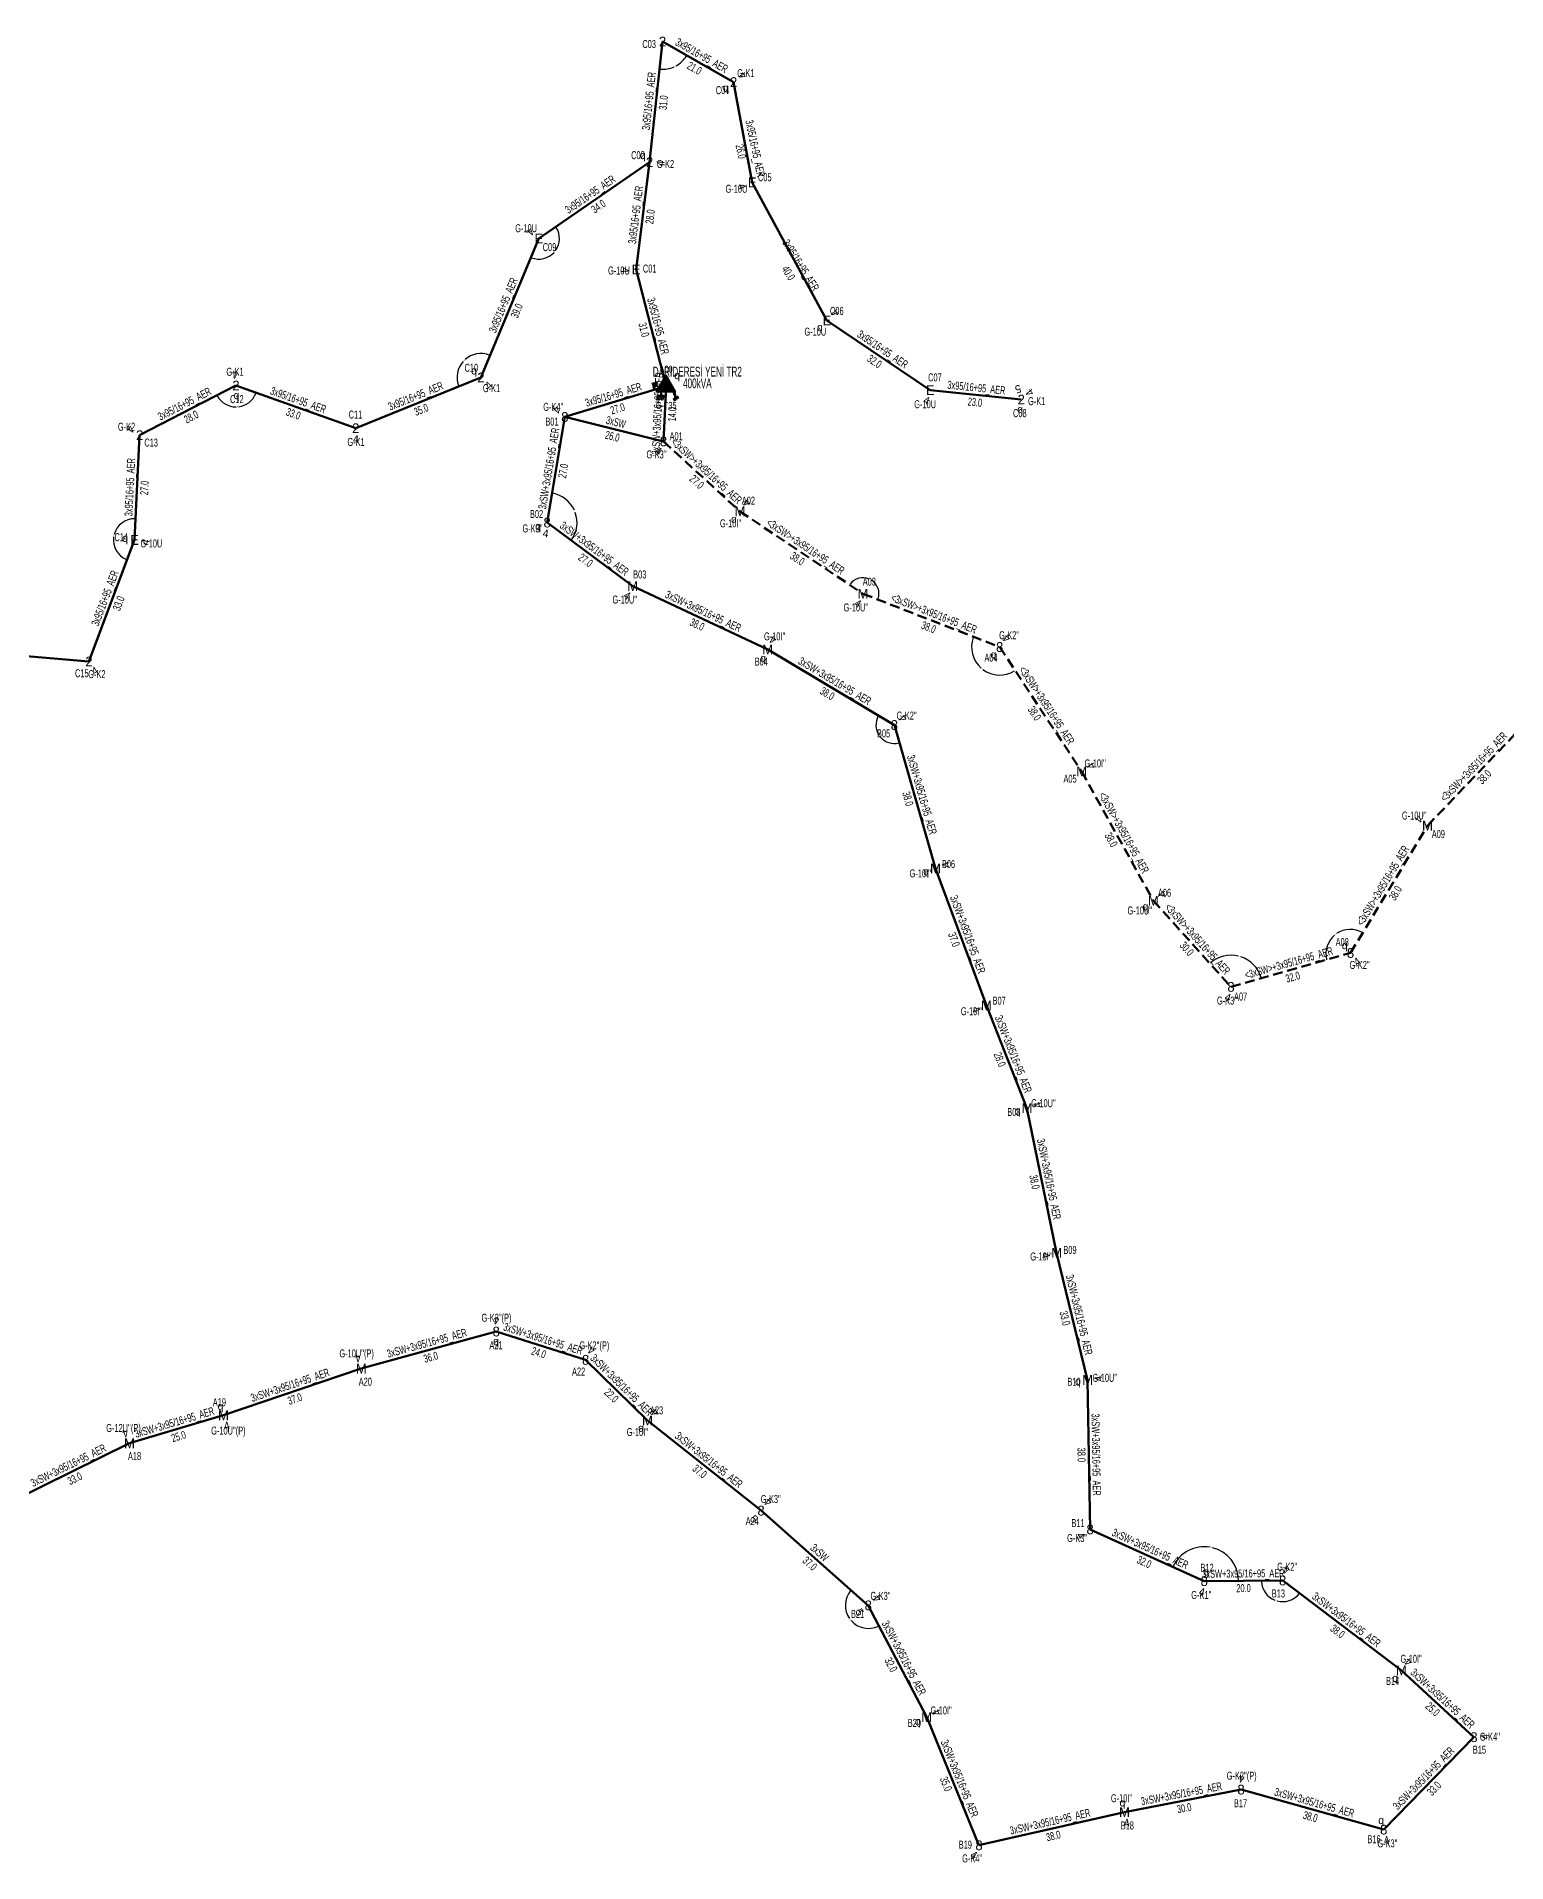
# Model space of a CAD drawing. Header units: millimetres. Extents: x 548672 to 552904, y 4175615 to 4179682.
# Drawn here: x 550683.4 to 551059.9, y 4176281.2 to 4176748.9 of the extents above; entities that cross this region are included whole.
import ezdxf
from ezdxf.enums import TextEntityAlignment as Align

# ---------------------------------------------------------------- set-up
doc = ezdxf.new("R2010")
doc.units = ezdxf.units.MM
doc.linetypes.add('DASHED', pattern=[3.75, 2.5, -1.25])
for name, color, linetype, lineweight in [('ACI', 30, 'Continuous', 25), ('DIREK_AG_YENI', 108, 'Continuous', 25), ('DIREK_OG_YENI', 10, 'Continuous', 25), ('HAT_AG_HAVAI_YENI', 3, 'Continuous', 50), ('HAT_OG_HAVAI_ILERDE', 1, 'DASHED', 70), ('HAT_OG_HAVAI_YENI', 1, 'Continuous', 70), ('TRAFO_TADILAT_BYSK', 5, 'Continuous', 30), ('TRAFO_YENI', 5, 'Continuous', 30)]:
    doc.layers.add(name, color=color, linetype=linetype, lineweight=lineweight)
doc.styles.add('Direk', font='B_CAD')
doc.styles.get("Standard").update_dxf_attribs({"font": 'Arial'})
doc.dimstyles.new('ISO-25', dxfattribs={"dimtxt": 0.18, "dimasz": 0.18, "dimexe": 0.18, "dimexo": 0.0625, "dimgap": 0.09, "dimtad": 0, "dimtih": 1, "dimtoh": 1, "dimdec": 4, "dimzin": 0, "dimdsep": 46, "dimtxsty": 'Standard', "dimcen": 0.09, "dimadec": 0, "dimazin": 0, "dimtfac": 1, "dimtdec": 4, "dimtofl": 0, "dimtmove": 0, "dimatfit": 3, "dimfxl": 1, "dimtolj": 1, "dimtzin": 0, "dimarcsym": 0})

# ---------------------------------------------------------------- blocks, each defined once
blk = doc.blocks.new('*D595')
at = {"layer": 'ACI', "color": 0, "lineweight": -2, "transparency": 16777216}
for start, end in [(76.234097, 130.732349), (17.095721, 71.593972)]:
    blk.add_arc((550989.334169, 4176505.456389), 8.094775, start, end, dxfattribs=at)
at = {"layer": 'ACI', "color": 0, "transparency": 16777216}
for points in [[(550984.032287, 4176511.612849), (550984.071942, 4176511.567821), (550983.917031, 4176511.471371)], [(550997.042505, 4176507.827502), (550997.100046, 4176507.844501), (550997.122274, 4176507.663377)]]:
    blk.add_solid(points, dxfattribs=at)
at = {"layer": 'Defpoints', "color": 0, "transparency": 16777216}
for p in [(550969.46697, 4176527.516165), (550988.87128, 4176513.537918), (551019.962575, 4176514.135846), (550989.334169, 4176505.456389), (550989.334169, 4176505.456389)]:
    blk.add_point(p, dxfattribs=at)
at = {"layer": 'ACI', "color": 0, "transparency": 16777216, "insert": (550991.577063, 4176513.23423), "char_height": 0.18, "attachment_point": 5, "rotation": 163.91403475}
blk.add_mtext('\\A1;116%%d', dxfattribs=at)
blk = doc.blocks.new('*D596')
at = {"layer": 'ACI', "color": 0, "lineweight": -2, "transparency": 16777216}
for start, end in [(160.142726, 228.433496), (233.654105, 301.944874)]:
    blk.add_arc((550930.081252, 4176592.511078), 7.195233, start, end, dxfattribs=at)
at = {"layer": 'ACI', "color": 0, "transparency": 16777216}
for points in [[(550923.341922, 4176594.9446), (550923.285749, 4176594.965685), (550923.37709, 4176595.123662)], [(550933.904463, 4176586.380253), (550933.872082, 4176586.430765), (550934.039809, 4176586.50265)]]:
    blk.add_solid(points, dxfattribs=at)
at = {"layer": 'Defpoints', "color": 0, "transparency": 16777216}
for p in [(550895.07855, 4176606.151485), (550930.081252, 4176592.511078), (550930.081252, 4176592.511078), (550923.666398, 4176589.252087), (550951.110165, 4176560.592706)]:
    blk.add_point(p, dxfattribs=at)
at = {"layer": 'ACI', "color": 0, "transparency": 16777216, "insert": (550925.557421, 4176586.915872), "char_height": 0.18, "attachment_point": 5, "rotation": 321.04380031}
blk.add_mtext('\\A1;145%%d', dxfattribs=at)
blk = doc.blocks.new('*D597')
at = {"layer": 'ACI', "color": 0, "lineweight": -2, "transparency": 16777216}
for start, end in [(151.366674, 213.615641), (221.576666, 283.825633)]:
    blk.add_arc((550903.12, 4176572.527), 4.72059, start, end, dxfattribs=at)
at = {"layer": 'ACI', "color": 0, "transparency": 16777216}
for points in [[(550899.00277, 4176574.774243), (550898.950665, 4176574.803994), (550899.065971, 4176574.945432)], [(550904.255793, 4176567.914189), (550904.240346, 4176567.972167), (550904.422003, 4176567.989517)]]:
    blk.add_solid(points, dxfattribs=at)
at = {"layer": 'Defpoints', "color": 0, "transparency": 16777216}
for p in [(550870.67648, 4176591.881185), (550898.555842, 4176571.321833), (550903.12, 4176572.527), (550903.12, 4176572.527), (550913.657242, 4176535.804674)]:
    blk.add_point(p, dxfattribs=at)
at = {"layer": 'ACI', "color": 0, "transparency": 16777216, "insert": (550899.379732, 4176569.647006), "char_height": 0.18, "attachment_point": 5, "rotation": 307.5961536}
blk.add_mtext('\\A1;137%%d', dxfattribs=at)
blk = doc.blocks.new('*D598')
at = {"layer": 'ACI', "color": 0, "lineweight": -2, "transparency": 16777216}
for start, end in [(80.190505, 154.461454), (1.654116, 75.925065)]:
    blk.add_arc((550982.486741, 4176353.236915), 8.805464, start, end, dxfattribs=at)
at = {"layer": 'ACI', "color": 0, "transparency": 16777216}
for points in [[(550974.514412, 4176357.045767), (550974.568811, 4176357.020454), (550974.465674, 4176356.869913)], [(550991.258541, 4176353.490532), (550991.318531, 4176353.49165), (550991.291892, 4176353.311122)]]:
    blk.add_solid(points, dxfattribs=at)
at = {"layer": 'Defpoints', "color": 0, "transparency": 16777216}
for p in [(550953.257, 4176366.476), (550987.883736, 4176360.194547), (550982.486741, 4176353.236915), (550982.486741, 4176353.236915), (551002.579624, 4176353.406253)]:
    blk.add_point(p, dxfattribs=at)
at = {"layer": 'ACI', "color": 0, "transparency": 16777216, "insert": (550984.308813, 4176361.8518), "char_height": 0.18, "attachment_point": 5, "rotation": 168.05778497}
blk.add_mtext('\\A1;155%%d', dxfattribs=at)
blk = doc.blocks.new('*D600')
at = {"layer": 'ACI', "color": 0, "lineweight": -2, "transparency": 16777216}
for start, end in [(69.050961, 131.648905), (137.774941, 200.372885)]:
    blk.add_arc((550797.22459, 4176661.541985), 6.13258, start, end, dxfattribs=at)
at = {"layer": 'ACI', "color": 0, "transparency": 16777216}
for points in [[(550799.406081, 4176667.241337), (550799.428353, 4176667.29705), (550799.584356, 4176667.202377)], [(550791.447656, 4176659.396204), (550791.50359, 4176659.417915), (550791.540756, 4176659.239257)]]:
    blk.add_solid(points, dxfattribs=at)
at = {"layer": 'Defpoints', "color": 0, "transparency": 16777216}
for p in [(550812.063184, 4176697.135452), (550794.901077, 4176667.217354), (550797.22459, 4176661.541985), (550797.22459, 4176661.541985), (550765.158408, 4176648.550809)]:
    blk.add_point(p, dxfattribs=at)
at = {"layer": 'ACI', "color": 0, "transparency": 16777216, "insert": (550792.910059, 4176665.900122), "char_height": 0.18, "attachment_point": 5, "rotation": 224.71192288}
blk.add_mtext('\\A1;135%%d', dxfattribs=at)
blk = doc.blocks.new('*D601')
at = {"layer": 'ACI', "color": 0, "lineweight": -2, "transparency": 16777216}
for start, end in [(299.231684, 328.82854), (265.333613, 294.930469)]:
    blk.add_arc((550843.747, 4176747.594), 7.110999, start, end, dxfattribs=at)
at = {"layer": 'ACI', "color": 0, "transparency": 16777216}
for points in [[(550849.857192, 4176743.898139), (550849.805466, 4176743.928542), (550849.92254, 4176744.068519)], [(550843.171312, 4176740.536439), (550843.165674, 4176740.476704), (550842.989289, 4176740.523485)]]:
    blk.add_solid(points, dxfattribs=at)
at = {"layer": 'Defpoints', "color": 0, "transparency": 16777216}
for p in [(550843.747, 4176747.594), (550843.747, 4176747.594), (550848.139332, 4176742.001708), (550861.941536, 4176737.207138), (550840.437, 4176716.707)]:
    blk.add_point(p, dxfattribs=at)
at = {"layer": 'ACI', "color": 0, "transparency": 16777216, "insert": (550846.984289, 4176741.262628), "char_height": 0.18, "attachment_point": 5, "rotation": 27.08107637}
blk.add_mtext('\\A1;66%%d', dxfattribs=at)
blk = doc.blocks.new('*D602')
at = {"layer": 'ACI', "color": 0, "lineweight": -2, "transparency": 16777216}
for start, end in [(324.548282, 32.639735), (249.326392, 317.417844)]:
    blk.add_arc((550812.063184, 4176697.135452), 5.269627, start, end, dxfattribs=at)
at = {"layer": 'ACI', "color": 0, "transparency": 16777216}
for points in [[(550816.525607, 4176699.994261), (550816.475642, 4176699.961042), (550816.400966, 4176700.127545)], [(550810.213843, 4176692.233036), (550810.191705, 4176692.17727), (550810.035475, 4176692.271568)]]:
    blk.add_solid(points, dxfattribs=at)
at = {"layer": 'Defpoints', "color": 0, "transparency": 16777216}
for p in [(550840.437, 4176716.707), (550812.063184, 4176697.135452), (550812.063184, 4176697.135452), (550814.409961, 4176692.417231), (550797.22459, 4176661.541985)]:
    blk.add_point(p, dxfattribs=at)
at = {"layer": 'ACI', "color": 0, "transparency": 16777216, "insert": (550816.157473, 4176693.817958), "char_height": 0.18, "attachment_point": 5, "rotation": 50.98306343}
blk.add_mtext('\\A1;147%%d', dxfattribs=at)
blk = doc.blocks.new('*D603')
at = {"layer": 'ACI', "color": 0, "lineweight": -2, "transparency": 16777216}
for start, end in [(209.165529, 270.404266), (277.26694, 338.505677)]:
    blk.add_arc((550734.464, 4176659.487), 5.474975, start, end, dxfattribs=at)
at = {"layer": 'ACI', "color": 0, "transparency": 16777216}
for points in [[(550739.586302, 4176657.470388), (550739.530121, 4176657.491452), (550739.621403, 4176657.649463)], [(550729.709601, 4176656.833044), (550729.656734, 4176656.804669), (550729.598043, 4176656.977456)]]:
    blk.add_solid(points, dxfattribs=at)
at = {"layer": 'Defpoints', "color": 0, "transparency": 16777216}
for p in [(550734.464, 4176659.487), (550734.464, 4176659.487), (550732.740453, 4176654.290392), (550765.158, 4176648.551), (550709.802978, 4176646.76845)]:
    blk.add_point(p, dxfattribs=at)
at = {"layer": 'ACI', "color": 0, "transparency": 16777216, "insert": (550734.830242, 4176654.024289), "char_height": 0.18, "attachment_point": 5, "rotation": 3.83560285}
blk.add_mtext('\\A1;133%%d', dxfattribs=at)
blk = doc.blocks.new('*D604')
at = {"layer": 'ACI', "color": 0, "lineweight": -2, "transparency": 16777216}
for start, end in [(24.39081, 79.141506), (324.731688, 19.482383)]:
    blk.add_arc((550814.178, 4176624.391), 7.652552, start, end, dxfattribs=at)
at = {"layer": 'ACI', "color": 0, "transparency": 16777216}
for points in [[(550815.624923, 4176631.936064), (550815.614314, 4176631.877009), (550815.442455, 4176631.938364)], [(550820.401692, 4176619.989978), (550820.450268, 4176619.95476), (550820.320326, 4176619.82664)]]:
    blk.add_solid(points, dxfattribs=at)
at = {"layer": 'Defpoints', "color": 0, "transparency": 16777216}
for p in [(550818.707, 4176651.424), (550814.178, 4176624.391), (550814.178, 4176624.391), (550821.823732, 4176624.713998), (550836.10793, 4176608.094876)]:
    blk.add_point(p, dxfattribs=at)
at = {"layer": 'ACI', "color": 0, "transparency": 16777216, "insert": (550821.27649, 4176627.249843), "char_height": 0.18, "attachment_point": 5, "rotation": 111.93659685}
blk.add_mtext('\\A1;117%%d', dxfattribs=at)
blk = doc.blocks.new('*D611')
at = {"layer": 'Defpoints', "color": 0, "transparency": 16777216}
for p in [(550709.803, 4176646.768), (550704.26954, 4176623.328443), (550708.513414, 4176619.928687), (550708.513414, 4176619.928687), (550696.810513, 4176588.781519)]:
    blk.add_point(p, dxfattribs=at)
at = {"layer": 'DIREK_AG_YENI', "color": 0, "lineweight": -2, "transparency": 16777216}
for start, end in [(89.145842, 164.873366), (171.783113, 247.510637)]:
    blk.add_arc((550708.513414, 4176619.928687), 5.43772, start, end, dxfattribs=at)
at = {"layer": 'DIREK_AG_YENI', "color": 0, "transparency": 16777216}
for points in [[(550708.593532, 4176625.335818), (550708.595419, 4176625.395789), (550708.774386, 4176625.360142)], [(550706.422406, 4176614.876598), (550706.444436, 4176614.932407), (550706.600849, 4176614.838413)]]:
    blk.add_solid(points, dxfattribs=at)
at = {"layer": 'DIREK_AG_YENI', "color": 0, "transparency": 16777216, "insert": (550703.188131, 4176621.028763), "char_height": 0.18, "attachment_point": 5, "rotation": 258.32823972}
blk.add_mtext('\\A1;162%%d', dxfattribs=at)
blk = doc.blocks.new('*D613')
at = {"layer": 'Defpoints', "color": 0, "transparency": 16777216}
for p in [(551039.672947, 4176546.739219), (551018.35022, 4176519.98718), (551019.915349, 4176513.916665), (551019.915349, 4176513.916665), (550989.334169, 4176505.456389)]:
    blk.add_point(p, dxfattribs=at)
at = {"layer": 'DIREK_OG_YENI', "color": 0, "lineweight": -2, "transparency": 16777216}
for start, end in [(130.205373, 193.818927), (60.599248, 124.212802)]:
    blk.add_arc((551019.915349, 4176513.916665), 6.269034, start, end, dxfattribs=at)
at = {"layer": 'DIREK_OG_YENI', "color": 0, "transparency": 16777216}
for points in [[(551022.977812, 4176519.352371), (551023.008014, 4176519.404215), (551023.148446, 4176519.287686)], [(551013.798744, 4176512.411697), (551013.856796, 4176512.426863), (551013.873269, 4176512.245125)]]:
    blk.add_solid(points, dxfattribs=at)
at = {"layer": 'DIREK_OG_YENI', "color": 0, "transparency": 16777216, "insert": (551016.124305, 4176518.909537), "char_height": 0.18, "attachment_point": 5, "rotation": 217.20908765}
blk.add_mtext('\\A1;137%%d', dxfattribs=at)
blk = doc.blocks.new('*D614')
at = {"layer": 'Defpoints', "color": 0, "transparency": 16777216}
for p in [(550863.570898, 4176627.248968), (550895.07855, 4176606.151485), (550895.07855, 4176606.151485), (550898.452119, 4176608.473312), (550930.081, 4176592.511)]:
    blk.add_point(p, dxfattribs=at)
at = {"layer": 'DIREK_OG_YENI', "color": 0, "lineweight": -2, "transparency": 16777216}
for start, end in [(67.040882, 143.6753), (341.227581, 57.861998)]:
    blk.add_arc((550895.07855, 4176606.151485), 4.095345, start, end, dxfattribs=at)
at = {"layer": 'DIREK_OG_YENI', "color": 0, "transparency": 16777216}
for points in [[(550891.754487, 4176608.594641), (550891.803597, 4176608.56017), (550891.675629, 4176608.430076)], [(550898.927855, 4176604.843838), (550898.984225, 4176604.823286), (550898.894383, 4176604.664452)]]:
    blk.add_solid(points, dxfattribs=at)
at = {"layer": 'DIREK_OG_YENI', "color": 0, "transparency": 16777216, "insert": (550896.972648, 4176609.782496), "char_height": 0.18, "attachment_point": 5, "rotation": 152.45144037}
blk.add_mtext('\\A1;167%%d', dxfattribs=at)
blk = doc.blocks.new('*D615')
at = {"layer": 'Defpoints', "color": 0, "transparency": 16777216}
for p in [(550982.487, 4176353.237), (551002.579624, 4176353.406253), (551002.579624, 4176353.406253), (551003.088526, 4176348.005166), (551032.975866, 4176330.361532)]:
    blk.add_point(p, dxfattribs=at)
at = {"layer": 'DIREK_OG_YENI', "color": 0, "lineweight": -2, "transparency": 16777216}
for start, end in [(182.383769, 248.194656), (255.120613, 320.9315)]:
    blk.add_arc((551002.579624, 4176353.406253), 5.425009, start, end, dxfattribs=at)
at = {"layer": 'DIREK_OG_YENI', "color": 0, "transparency": 16777216}
for points in [[(550997.1893, 4176353.181363), (550997.129319, 4176353.179862), (550997.154807, 4176353.360556)], [(551006.815165, 4176349.968627), (551006.767961, 4176350.005664), (551006.902674, 4176350.128759)]]:
    blk.add_solid(points, dxfattribs=at)
at = {"layer": 'DIREK_OG_YENI', "color": 0, "transparency": 16777216, "insert": (551000.872404, 4176348.256872), "char_height": 0.18, "attachment_point": 5, "rotation": 341.65763455}
blk.add_mtext('\\A1;142%%d', dxfattribs=at)
blk = doc.blocks.new('*D616')
at = {"layer": 'Defpoints', "color": 0, "transparency": 16777216}
for p in [(550868.972758, 4176371.30127), (550896.442733, 4176347.01944), (550896.442733, 4176347.01944), (550893.915397, 4176341.701726), (550911.409197, 4176318.399825)]:
    blk.add_point(p, dxfattribs=at)
at = {"layer": 'DIREK_OG_YENI', "color": 0, "lineweight": -2, "transparency": 16777216}
for start, end in [(140.276937, 214.875622), (221.256662, 295.855347)]:
    blk.add_arc((550896.442733, 4176347.01944), 5.887742, start, end, dxfattribs=at)
at = {"layer": 'DIREK_OG_YENI', "color": 0, "transparency": 16777216}
for points in [[(550891.936999, 4176350.76264), (550891.891442, 4176350.801686), (550892.031357, 4176350.918834)], [(550899.023875, 4176341.694279), (550898.996886, 4176341.747867), (550899.171143, 4176341.802038)]]:
    blk.add_solid(points, dxfattribs=at)
at = {"layer": 'DIREK_OG_YENI', "color": 0, "transparency": 16777216, "insert": (550891.807316, 4176343.38923), "char_height": 0.18, "attachment_point": 5, "rotation": 308.06614202}
blk.add_mtext('\\A1;159%%d', dxfattribs=at)
blk = doc.blocks.new('YENI_DIREK')
h = blk.add_hatch(color=32)
h.paths.add_polyline_path([(-3.28, -0.5), (-3.07, -0.63), (-2.64, 0.1), (-1.87, -0.35), (-1.77, -0.17), (-2.54, 0.28), (-2.11, 1.01), (-2.33, 1.14)])
h.paths.add_polyline_path([(-3.42, -0.17), (-3.29, -0.25), (-2.57, 0.98), (-2.7, 1.06)])
h.paths.add_polyline_path([(-3.5, 0.29), (-3.37, 0.22), (-3.01, 0.82), (-3.14, 0.9)])
h.paths.add_polyline_path([(-3.41, 0.73), (-3.54, 0.81), (-3.62, 0.68), (-3.49, 0.61)])
h.paths.add_polyline_path([(-1.26, -1.44), (-1.46, -1.44), (-1.47, -2.34), (-2.22, -2.34), (-2.48, -3.47), (-2.38, -3.47), (-2.17, -2.54), (-1.87, -2.54), (-2.08, -3.47), (-1.98, -3.47), (-1.77, -2.54), (-1.47, -2.54), (-1.68, -3.48), (-1.58, -3.48), (-1.37, -2.54), (-1.07, -2.54), (-1.28, -3.48), (-1.18, -3.48), (-0.97, -2.54), (-0.67, -2.55), (-0.88, -3.48), (-0.78, -3.48), (-0.52, -2.35), (-1.27, -2.34)])
at = {"layer": 'TRAFO_YENI'}
for points in [[(2.31, -1.57), (2.08, -1.92), (2.04, -1.44), (1.9, -1.44), (1.98, -2.32), (2.21, -1.96), (2.27, -2.67), (2.06, -2.67), (2.36, -2.87), (2.36, -2.86), (2.6, -2.49), (2.41, -2.63)], [(2.31, -1.57), (2.08, -1.92), (2.04, -1.44), (1.9, -1.44), (1.98, -2.32), (2.21, -1.96), (2.27, -2.67), (2.06, -2.67), (2.36, -2.87), (1.94, -3.19), (2.16, -3.79), (2.22, -3.74), (2.04, -3.26), (2.22, -3.13), (2.4, -3.6), (2.46, -3.56), (2.28, -3.08), (2.46, -2.94), (2.64, -3.42), (2.69, -3.38), (2.51, -2.9), (2.69, -2.76), (2.87, -3.24), (2.93, -3.2), (2.75, -2.72), (2.93, -2.58), (3.11, -3.06), (3.17, -3.01), (2.95, -2.42), (2.36, -2.86), (2.6, -2.49), (2.41, -2.63)], [(2.93, -2.58), (3.11, -3.06), (3.17, -3.01), (2.95, -2.42), (2.36, -2.86), (2.6, -2.49), (2.41, -2.63), (2.31, -1.57), (2.08, -1.92), (2.04, -1.44), (1.9, -1.44), (1.98, -2.32), (2.21, -1.96), (2.27, -2.67), (2.06, -2.67), (2.36, -2.87), (1.94, -3.19), (2.16, -3.79), (2.22, -3.74), (2.04, -3.26), (2.22, -3.13), (2.4, -3.6), (2.46, -3.56), (2.28, -3.08), (2.46, -2.94), (2.64, -3.42), (2.69, -3.38), (2.51, -2.9), (2.69, -2.76), (2.87, -3.24), (2.93, -3.2), (2.75, -2.72)]]:
    blk.add_hatch(color=32, dxfattribs=at).paths.add_polyline_path(points)
at = {"layer": 'TRAFO_TADILAT_BYSK', "color": 32, "flags": 128}
for points in [[(-3.49, 0.61), (-3.41, 0.73), (-3.54, 0.81), (-3.62, 0.68), (-3.49, 0.61)], [(-3.37, 0.22), (-3.01, 0.82), (-3.14, 0.9), (-3.5, 0.29), (-3.37, 0.22)], [(-3.29, -0.25), (-2.57, 0.98), (-2.7, 1.06), (-3.42, -0.17), (-3.29, -0.25)], [(-1.77, -0.17), (-2.54, 0.28), (-2.11, 1.01), (-2.33, 1.14), (-3.28, -0.5), (-3.07, -0.63), (-2.64, 0.1), (-1.87, -0.35), (-1.77, -0.17)], [(-1.26, -1.44), (-1.46, -1.44), (-1.47, -2.34), (-2.22, -2.34), (-2.48, -3.47), (-2.38, -3.47), (-2.17, -2.54), (-1.87, -2.54), (-2.08, -3.47), (-1.98, -3.47), (-1.77, -2.54), (-1.47, -2.54), (-1.68, -3.48), (-1.58, -3.48), (-1.37, -2.54), (-1.07, -2.54), (-1.28, -3.48), (-1.18, -3.48), (-0.97, -2.54), (-0.67, -2.55), (-0.88, -3.48), (-0.78, -3.48), (-0.52, -2.35), (-1.27, -2.34), (-1.26, -1.44)]]:
    blk.add_lwpolyline(points, dxfattribs=at)
at = {"layer": 'TRAFO_YENI', "linetype": 'Continuous'}
for p, q in [((-2.5, -1.44), (0, 2.89)), ((2.5, -1.44), (0, 2.89)), ((-2.5, -1.44), (2.5, -1.44))]:
    blk.add_line(p, q, dxfattribs=at)
at = {"layer": 'TRAFO_YENI', "color": 32, "flags": 128}
blk.add_lwpolyline([(1.9, -1.44), (2.04, -1.44), (2.08, -1.92), (2.31, -1.57), (2.41, -2.63), (2.6, -2.49), (2.36, -2.86), (2.95, -2.42), (3.17, -3.01), (3.11, -3.06), (2.93, -2.58), (2.75, -2.72), (2.93, -3.2), (2.87, -3.24), (2.69, -2.76), (2.51, -2.9), (2.69, -3.38), (2.64, -3.42), (2.46, -2.94), (2.28, -3.08), (2.46, -3.56), (2.4, -3.6), (2.22, -3.13), (2.04, -3.26), (2.22, -3.74), (2.16, -3.79), (1.94, -3.19), (2.36, -2.87), (2.06, -2.67), (2.27, -2.67), (2.21, -1.96), (1.98, -2.32), (1.9, -1.44)], dxfattribs=at)
at = {"layer": 'TRAFO_YENI', "linetype": 'Continuous'}
for points in [[(-2.5, -1.44), (0, -1.44), (0, 2.89)], [(0, -1.44), (0, 2.89), (2.5, -1.44)]]:
    blk.add_solid(points, dxfattribs=at)

msp = doc.modelspace()

# ---------------------------------------------------------------- linework, layer by layer
at = {"layer": 'HAT_AG_HAVAI_YENI'}
for p, q in [((550840.437, 4176716.707), (550843.747, 4176747.594)), ((550843.747, 4176747.594), (550861.942, 4176737.207)), ((550861.942, 4176737.207), (550866.681258, 4176711.520051)), ((550840.437, 4176716.707), (550812.063, 4176697.135)), ((550836.951, 4176689.224), (550840.437, 4176716.707)), ((550866.681258, 4176711.520051), (550885.849, 4176676.17)), ((550812.063, 4176697.135), (550797.225, 4176661.542)), ((550836.951, 4176689.224), (550844.645, 4176659.295)), ((550885.849, 4176676.17), (550912.305, 4176658.279)), ((550734.464, 4176659.487), (550709.803, 4176646.768)), ((550765.158, 4176648.551), (550734.464, 4176659.487)), ((550797.225, 4176661.542), (550765.158, 4176648.551)), ((550844.645, 4176659.295), (550818.707, 4176651.424)), ((550912.305, 4176658.279), (550935.605, 4176655.893)), ((550709.803, 4176646.768), (550708.513, 4176619.929)), ((550708.513, 4176619.929), (550696.811, 4176588.782)), ((550696.811, 4176588.782), (550657.229, 4176592.154))]:
    msp.add_line(p, q, dxfattribs=at)
at = {"layer": 'HAT_OG_HAVAI_ILERDE'}
for p, q in [((550843.985, 4176645.166), (550863.571, 4176627.249)), ((550863.571, 4176627.249), (550895.079, 4176606.151)), ((550895.079, 4176606.151), (550930.081, 4176592.511)), ((550930.081, 4176592.511), (550951.11, 4176560.593)), ((551039.673, 4176546.739), (551066.055, 4176574.327)), ((550951.11, 4176560.593), (550969.467, 4176527.516)), ((551019.963, 4176514.136), (551039.673, 4176546.739)), ((550969.467, 4176527.516), (550989.334, 4176505.456)), ((550989.334, 4176505.456), (551019.963, 4176514.136))]:
    msp.add_line(p, q, dxfattribs=at)
at = {"layer": 'HAT_OG_HAVAI_YENI'}
for p, q in [((550843.985, 4176645.166), (550844.645, 4176659.295)), ((550814.178, 4176624.391), (550818.707, 4176651.424)), ((550818.707, 4176651.424), (550843.985, 4176645.166)), ((550836.108, 4176608.095), (550814.178, 4176624.391)), ((550870.676, 4176591.881), (550836.108, 4176608.095)), ((550903.12, 4176572.527), (550870.676, 4176591.881)), ((550913.657, 4176535.805), (550903.12, 4176572.527)), ((550926.685, 4176500.672), (550913.657, 4176535.805)), ((550937.071, 4176474.401), (550926.685, 4176500.672)), ((550944.682, 4176437.301), (550937.071, 4176474.401)), ((550952.607, 4176404.752), (550944.682, 4176437.301)), ((550766.577, 4176407.668), (550801.134, 4176417.175)), ((550801.134, 4176417.175), (550824.039, 4176409.922)), ((550824.039, 4176409.922), (550839.887, 4176394.363)), ((550731.282, 4176395.712), (550766.577, 4176407.668)), ((550953.257, 4176366.476), (550952.607, 4176404.752)), ((550707.21, 4176388.537), (550731.282, 4176395.712)), ((550839.887, 4176394.363), (550868.973, 4176371.301)), ((550677.499, 4176373.876), (550707.21, 4176388.537)), ((550868.973, 4176371.301), (550896.443, 4176347.019)), ((550982.487, 4176353.237), (550953.257, 4176366.476)), ((551002.58, 4176353.406), (550982.487, 4176353.237)), ((551032.976, 4176330.362), (551002.58, 4176353.406)), ((550896.443, 4176347.019), (550911.409, 4176318.4)), ((551051.572, 4176313.271), (551032.976, 4176330.362)), ((550911.409, 4176318.4), (550924.789, 4176285.573)), ((551028.455, 4176289.598), (551051.572, 4176313.271)), ((550962.06, 4176294.075), (550991.926, 4176299.847)), ((550991.926, 4176299.847), (551028.455, 4176289.598)), ((550924.789, 4176285.573), (550962.06, 4176294.075))]:
    msp.add_line(p, q, dxfattribs=at)

# ---------------------------------------------------------------- block references
at = {"layer": 'TRAFO_YENI'}
msp.add_blockref('YENI_DIREK', (550844.645, 4176659.295), dxfattribs=at)

# ---------------------------------------------------------------- texts
at = {"layer": 'DIREK_AG_YENI', "width": 0.53}
for s, p in [('C03', (550840.30541, 4176746.957242)), ('G-K1', (550865.082733, 4176739.500146)), ('C04', (550859.115272, 4176735.143118)), ('C02', (550837.42938, 4176718.497034)), ('G-K2', (550844.48622, 4176716.233273)), ('C05', (550869.924621, 4176712.835571)), ('G-10U', (550862.664877, 4176709.890993)), ('G-10U', (550808.800199, 4176699.778715)), ('C09', (550814.782379, 4176694.931598)), ('C01', (550840.444116, 4176689.443408)), ('G-10U', (550832.561232, 4176688.948272)), ('C06', (550888.364628, 4176678.603437)), ('G-10U', (550882.868331, 4176673.286716)), ('G-K1', (550734.227691, 4176663.011293)), ('C10', (550794.762606, 4176664.029291)), ('C07', (550913.499648, 4176661.568805)), ('G-K1', (550799.925671, 4176658.814023)), ('C12', (550734.698154, 4176655.994841)), ('C11', (550765.083378, 4176652.050204)), ('G-10U', (550911.005475, 4176654.700388)), ('C08', (550935.248453, 4176652.411208)), ('G-K1', (550939.563193, 4176655.487667)), ('G-K2', (550706.447906, 4176648.924794)), ('C13', (550712.747146, 4176644.875381)), ('G-K1', (550765.232841, 4176645.041534)), ('C14', (550705.085368, 4176620.637053)), ('G-10U', (550712.803981, 4176619.042603)), ('C15', (550694.992694, 4176585.791388)), ('G-K2', (550698.84522, 4176585.560411))]:
    msp.add_text(s, height=2.05, dxfattribs=at).set_placement(p, align=Align.MIDDLE_CENTER)
at = {"layer": 'DIREK_AG_YENI', "style": 'Direk'}
for s, p in [('2', (550843.747, 4176747.594)), ('2', (550861.942, 4176737.207)), ('2', (550840.437, 4176716.707)), ('E', (550866.681258, 4176711.520051)), ('E', (550812.063, 4176697.135)), ('E', (550836.951, 4176689.224)), ('E', (550885.849, 4176676.17)), ('2', (550797.225, 4176661.542)), ('2', (550734.464, 4176659.487)), ('E', (550912.305, 4176658.279)), ('2', (550935.605, 4176655.893)), ('2', (550765.158, 4176648.551)), ('2', (550709.803, 4176646.768)), ('E', (550708.513, 4176619.929)), ('2', (550696.811, 4176588.782))]:
    msp.add_text(s, height=2.5, dxfattribs=at).set_placement(p, align=Align.MIDDLE_CENTER)
at = {"layer": 'DIREK_AG_YENI', "color": 32, "style": 'Direk'}
for s, rotation, p in [('4', 126.134335, (550864.203383, 4176738.858105)), ('4', 443.327171, (550843.218032, 4176716.381641)), ('4', 292.077646, (550864.086567, 4176710.467636)), ('4', 230.98356, (550809.887497, 4176698.897721)), ('4', 273.59411, (550834.156507, 4176689.048474)), ('4', 134.048554, (550887.861502, 4176678.11675)), ('4', 183.836026, (550734.276676, 4176662.280727)), ('4', 404.711807, (550799.194915, 4176659.552167)), ('5', 196.653117, (550934.802585, 4176658.57556)), ('4', 129.153138, (550937.776291, 4176657.660907)), ('4', 340.04219, (550911.349281, 4176655.647156)), ('4', 237.265408, (550707.447684, 4176648.282095)), ('4', 361.221674, (550765.217698, 4176645.751636)), ('4', 438.328458, (550711.255106, 4176619.362557)), ('4', 392.2697, (550698.305935, 4176586.414476))]:
    msp.add_text(s, height=2, rotation=rotation, dxfattribs=at).set_placement(p, align=Align.MIDDLE_CENTER)
at = {"layer": 'DIREK_AG_YENI', "color": 4, "style": 'Direk'}
for p in [(550859.922908, 4176735.732799), (550838.669233, 4176718.474767), (550884.052123, 4176674.431831), (550795.466147, 4176663.318636), (550734.631253, 4176656.992601), (550935.350323, 4176653.406006), (550706.064691, 4176620.434752)]:
    msp.add_text('q', height=2, dxfattribs=at).set_placement(p, align=Align.MIDDLE_CENTER)
at = {"layer": 'DIREK_OG_YENI', "width": 0.53}
for s, p in [("G-K4''", (550815.746942, 4176654.025854)), ('B01', (550815.409534, 4176650.250663)), ('A01', (550847.220053, 4176646.501827)), ("G-K3''", (550842.201303, 4176641.836407)), ('A02', (550865.732029, 4176630.002171)), ('B02', (550811.44982, 4176626.583495)), ("G-10I''", (550861.169153, 4176624.189025)), ("G-K3''", (550810.426194, 4176622.879988)), ('B03', (550837.903939, 4176611.099097)), ('A03', (550896.697748, 4176609.254168)), ("G-10U''", (550834.056952, 4176604.664178)), ("G-10U''", (550893.252999, 4176602.650524)), ("G-10I''", (550872.456684, 4176595.233767)), ("G-K2''", (550932.513628, 4176595.519778)), ('B04', (550869.034297, 4176588.789914)), ('A04', (550927.880473, 4176589.789294)), ("G-K2''", (550906.261762, 4176574.946164)), ('B05', (550900.34685, 4176570.391668)), ('A05', (550948.116351, 4176558.779697)), ("G-10I''", (550954.565783, 4176562.686225)), ("G-10U''", (551036.28308, 4176549.334296)), ('A09', (551042.452063, 4176544.611371)), ('B06', (550916.982321, 4176536.896897)), ("G-10I''", (550909.76147, 4176534.52587)), ('A06', (550972.315781, 4176529.549335)), ("G-10U''", (550965.97633, 4176525.024513)), ('A08', (551017.840403, 4176516.918909)), ("G-K2''", (551022.301549, 4176511.069959)), ('A07', (550991.803173, 4176502.975439)), ("G-10I''", (550922.865688, 4176499.209089)), ('B07', (550929.953443, 4176501.923911)), ("G-K3''", (550988.319147, 4176501.936714)), ("G-10U''", (550941.315426, 4176475.664874)), ('B08', (550933.716559, 4176473.402139)), ('B09', (550948.097193, 4176438.066807)), ("G-10I''", (550940.665361, 4176436.400328)), ("G-K3''(P)", (550801.201427, 4176420.705046)), ('A21', (550801.067159, 4176413.675638)), ("G-K2''(P)", (550826.269595, 4176413.631144)), ("G-10U''(P)", (550765.379973, 4176411.571635)), ('A20', (550767.603096, 4176404.321789)), ('A22', (550822.235228, 4176406.922599)), ('B10', (550949.135591, 4176404.305548)), ("G-10U''", (550957.031542, 4176405.321033)), ('A19', (550730.220475, 4176399.047141)), ('A23', (550842.2035, 4176396.986705)), ("G-12U''(P)", (550705.665679, 4176392.471413)), ("G-10U''(P)", (550732.526464, 4176391.802096)), ("G-10I''", (550837.293786, 4176391.425885)), ('A18', (550708.488821, 4176385.278992)), ("G-K3''", (550871.462101, 4176374.273421)), ('A24', (550866.725924, 4176368.617598)), ('B11', (550950.162737, 4176368.111706)), ("G-K3''", (550949.921624, 4176364.28482)), ('B12', (550983.211257, 4176356.661245)), ("G-K2''", (551003.739581, 4176356.903564)), ("G-K3''", (550899.562506, 4176349.462012)), ("G-K1''", (550981.737601, 4176349.693883)), ('B13', (551001.478567, 4176350.083825)), ('B21', (550893.687444, 4176344.861012)), ("G-10I''", (551035.479597, 4176333.358826)), ('B14', (551030.732055, 4176327.675979)), ("G-10I''", (550915.103665, 4176320.11431)), ('B20', (550908.234117, 4176316.926867)), ("G-K4''", (551055.657458, 4176313.381395)), ('B15', (551052.974023, 4176310.064081)), ("G-K2''(P)", (550992.073301, 4176303.410331)), ("G-10I''", (550961.3118, 4176297.627253)), ('B17', (550991.78144, 4176296.349987)), ('B18', (550962.781367, 4176290.650145)), ('B16', (551025.96573, 4176287.137606)), ('B19', (550921.29276, 4176285.735185)), ("G-K3''", (551029.400462, 4176286.070497)), ("G-K4''", (550923.048485, 4176282.22769))]:
    msp.add_text(s, height=2.05, dxfattribs=at).set_placement(p, align=Align.MIDDLE_CENTER)
at = {"layer": 'DIREK_OG_YENI', "color": 32, "style": 'Direk'}
for s, rotation, p in [('4', 228.684937, (550816.603946, 4176653.272558)), ('4', 331.821594, (550842.662788, 4176642.697852)), ('4', 141.870794, (550865.299823, 4176629.451537)), ('4', 352.660432, (550813.820301, 4176621.613942)), ('4', 329.127753, (550834.671248, 4176605.691722)), ('4', 332.451482, (550893.784001, 4176603.668465)), ('4', 152.026829, (550871.989363, 4176594.353869)), ('4', 141.044103, (550931.841422, 4176594.688364)), ('4', 127.596354, (550905.33852, 4176574.235265)), ('4', 121.203986, (550953.504919, 4176562.043642)), ('4', 232.562614, (551037.449749, 4176548.441103)), ('4', 108.178024, (550916.317257, 4176536.678517)), ('4', 125.517581, (550971.746024, 4176529.142668)), ('4', 397.333703, (551021.661077, 4176511.909673)), ('4', 343.914072, (550988.55818, 4176502.765628)), ('4', 290.958336, (550924.070246, 4176499.670471)), ('4', 106.582095, (550939.754553, 4176475.200089)), ('4', 282.63867, (550941.949846, 4176436.688355)), ('4', 178.905728, (550801.187473, 4176419.974489)), ('4', 197.047847, (550765.756123, 4176410.344969)), ('4', 148.978259, (550825.482017, 4176412.321521)), ('4', 97.328481, (550955.384127, 4176405.109161)), ('4', 138.558329, (550841.7402, 4176396.461964)), ('4', 201.430817, (550706.186943, 4176391.143406)), ('4', 377.655489, (550732.13122, 4176393.043887)), ('4', 140.057251, (550870.770661, 4176373.447722)), ('5', 320.057251, (550867.175339, 4176369.154278)), ('4', 303.302967, (550950.916819, 4176364.938615)), ('4', 161.657591, (551003.461146, 4176356.06374)), ('4', 128.065944, (550898.647445, 4176348.74539)), ('4', 348.057466, (550981.907595, 4176350.497604)), ('5', 308.065944, (550894.238555, 4176345.29261)), ('4', 140.124072, (551034.771156, 4176332.510817)), ('4', 114.891109, (550913.948906, 4176319.578506)), ('4', 91.547833, (551054.370978, 4176313.346632)), ('4', 177.632851, (550992.041648, 4176302.644611)), ('4', 371.894176, (550962.637093, 4176291.335116)), ('4', 332.51271, (550923.496655, 4176283.089083)), ('4', 375.004098, (551029.179887, 4176286.89346))]:
    msp.add_text(s, height=2, rotation=rotation, dxfattribs=at).set_placement(p, align=Align.MIDDLE_CENTER)
at = {"layer": 'DIREK_OG_YENI', "style": 'Direk'}
for s, p in [('8', (550818.707, 4176651.424)), ('8', (550843.985, 4176645.166)), ('8', (550814.178, 4176624.391)), ('M', (550863.571, 4176627.249)), ('M', (550836.108, 4176608.095)), ('M', (550895.079, 4176606.151)), ('M', (550870.676, 4176591.881)), ('8', (550930.081, 4176592.511)), ('8', (550903.12, 4176572.527)), ('M', (550951.11, 4176560.593)), ('M', (551039.673, 4176546.739)), ('M', (550913.657, 4176535.805)), ('M', (550969.467, 4176527.516)), ('8', (551019.963, 4176514.136)), ('8', (550989.334, 4176505.456)), ('M', (550926.685, 4176500.672)), ('M', (550937.071, 4176474.401)), ('M', (550944.682, 4176437.301)), ('8', (550801.134, 4176417.175)), ('8', (550824.039, 4176409.922)), ('M', (550766.577, 4176407.668)), ('M', (550952.607, 4176404.752)), ('M', (550731.282, 4176395.712)), ('M', (550839.887, 4176394.363)), ('M', (550707.21, 4176388.537)), ('8', (550868.973, 4176371.301)), ('8', (550953.257, 4176366.476)), ('8', (550982.487, 4176353.237)), ('8', (551002.58, 4176353.406)), ('8', (550896.443, 4176347.019)), ('M', (551032.976, 4176330.362)), ('M', (550911.409, 4176318.4)), ('8', (551051.572, 4176313.271)), ('8', (550991.926, 4176299.847)), ('M', (550962.06, 4176294.075)), ('8', (551028.455, 4176289.598)), ('8', (550924.789, 4176285.573))]:
    msp.add_text(s, height=2.5, dxfattribs=at).set_placement(p, align=Align.MIDDLE_CENTER)
at = {"layer": 'DIREK_OG_YENI', "color": 4, "style": 'Direk'}
for p in [(550862.027408, 4176625.282449), (550811.859008, 4176623.457043), (550869.503355, 4176589.673082), (550928.509195, 4176590.566925), (550911.281771, 4176535.025074), (550967.432157, 4176526.063618), (551018.446859, 4176516.123792), (550934.67497, 4176473.687528), (550801.086256, 4176414.675456), (550950.127422, 4176404.433106), (550730.523768, 4176398.094243), (550838.232357, 4176392.488925), (550983.004326, 4176355.682889), (551031.373182, 4176328.443414), (550909.141227, 4176317.347762), (550961.544738, 4176296.521325), (551027.80778, 4176292.012768)]:
    msp.add_text('q', height=2, dxfattribs=at).set_placement(p, align=Align.MIDDLE_CENTER)
at = {"layer": 'HAT_AG_HAVAI_YENI', "lineweight": 30, "width": 0.53}
for rotation, p in [(330.279087, (550853.265798, 4176743.138644, 275430.970768)), (83.882765, (550841.246961, 4176732.24097, 275421.873621)), (281.989931, (550866.464126, 4176720.003282, 275434.661901)), (394.59694, (550825.767462, 4176707.620918, 275406.031592)), (82.770789, (550837.850703, 4176703.072611, 275420.2185)), (302.165429, (550878.305704, 4176689.760794, 275442.924265)), (427.369187, (550803.859334, 4176679.665792, 275398.612295)), (284.417189, (550841.621178, 4176674.471281, 275422.3225)), (325.930983, (550899.552765, 4176667.928759, 275456.152337)), (387.282499, (550721.743866, 4176653.883375, 275354.901489)), (340.388708, (550750.096494, 4176654.819804, 275367.231999)), (382.054659, (550780.872332, 4176655.834199, 275382.579204)), (376.880651, (550831.429178, 4176656.172875, 275409.3535)), (354.153178, (550924.041426, 4176657.931578, 275467.8025)), (447.249237, (550708.309175, 4176633.389361, 275354.256707)), (429.407335, (550701.866275, 4176604.654067, 275348.405257))]:
    msp.add_text('3x95/16+95_AER', height=2.05, rotation=rotation, dxfattribs=at).set_placement(p, align=Align.CENTER)
for s, rotation, p in [('21.0', 330.279087, (550852.42298, 4176741.662278, 275430.970768)), ('31.0', 83.882765, (550842.937281, 4176732.059813, 275421.873621)), ('26.0', 281.989931, (550864.801213, 4176719.650124, 275434.661901)), ('34.0', 394.59694, (550826.732722, 4176706.221534, 275406.031592)), ('28.0', 82.770789, (550839.537189, 4176702.858685, 275420.2185)), ('40.0', 302.165429, (550876.866629, 4176688.855773, 275442.924265)), ('39.0', 427.369187, (550805.42844, 4176679.011646, 275398.612295)), ('31.0', 284.417189, (550839.974713, 4176674.048015, 275422.3225)), ('32.0', 325.930983, (550898.60044, 4176666.520541, 275456.152337)), ('28.0', 387.282499, (550722.523109, 4176652.372488, 275354.901489)), ('33.0', 340.388708, (550749.525911, 4176653.218418, 275367.231999)), ('35.0', 382.054659, (550781.510666, 4176654.258595, 275382.579204)), ('27.0', 376.880651, (550831.922822, 4176654.546125, 275409.3535)), ('23.0', 354.153178, (550923.868248, 4176656.240422, 275467.8025)), ('27.0', 447.249237, (550710.007217, 4176633.307776, 275354.256707)), ('33.0', 429.407335, (550703.457652, 4176604.05614, 275348.405257))]:
    msp.add_text(s, height=2.05, rotation=rotation, dxfattribs=at).set_placement(p, align=Align.TOP_CENTER)
at = {"layer": 'HAT_OG_HAVAI_ILERDE', "lineweight": 30, "width": 0.53}
for rotation, p in [(317.54796, (550854.351676, 4176636.83465, 275431.785449)), (326.193786, (550879.797652, 4176617.406512, 275447.539275)), (338.709095, (550912.888413, 4176600.123229, 275465.0405)), (303.378635, (550941.305377, 4176577.019497, 275475.555082)), (46.279544, (551052.249787, 4176561.120577, 275533.027625)), (299.02938, (550961.031783, 4176544.466905, 275484.733485)), (58.844936, (551029.090357, 4176530.877285, 275519.836474)), (312.006436, (550980.032178, 4176517.055109, 275494.667084)), (15.821633, (551004.416625, 4176510.613915, 275509.981288))]:
    msp.add_text('<3xSW>+3x95/16+95_AER', height=2.05, rotation=rotation, dxfattribs=at).set_placement(p, align=Align.CENTER)
for s, rotation, p in [('27.0', 317.54796, (550853.204222, 4176635.580318, 275431.785449)), ('38.0', 326.193786, (550878.851796, 4176615.993941, 275447.539275)), ('38.0', 338.709095, (550912.271137, 4176598.539256, 275465.0405)), ('38.0', 303.378635, (550939.885787, 4176576.084209, 275475.555082)), ('38.0', 46.279544, (551053.478411, 4176559.945639, 275533.027625)), ('38.0', 299.02938, (550959.545352, 4176543.641966, 275484.733485)), ('38.0', 58.844936, (551030.545166, 4176529.99778, 275519.836474)), ('30.0', 312.006436, (550978.76896, 4176515.917445, 275494.667084)), ('32.0', 15.821633, (551004.880119, 4176508.97832, 275509.981288))]:
    msp.add_text(s, height=2.05, rotation=rotation, dxfattribs=at).set_placement(p, align=Align.TOP_CENTER)
at = {"layer": 'HAT_OG_HAVAI_YENI', "lineweight": 30, "width": 0.53}
for s, rotation, p in [('3xSW+3x95/16+95_AER', 87.325519, (550843.465926, 4176652.270162, 275422.3225)), ('3xSW', 346.095029, (550831.550265, 4176649.120091, 275421.9925)), ('3xSW+3x95/16+95_AER', 80.489223, (550815.604184, 4176638.047948, 275409.3535)), ('3xSW+3x95/16+95_AER', 323.383971, (550825.649947, 4176616.925191, 275407.089)), ('3xSW+3x95/16+95_AER', 334.872009, (550853.753151, 4176600.757588, 275418.053965)), ('3xSW+3x95/16+95_AER', 329.181806, (550887.333708, 4176582.93407, 275435.33824)), ('3xSW+3x95/16+95_AER', 286.010501, (550909.20565, 4176554.400279, 275451.56)), ('3xSW+3x95/16+95_AER', 290.346033, (550920.968176, 4176518.534058, 275456.828621)), ('3xSW+3x95/16+95_AER', 291.569351, (550932.668335, 4176487.849104, 275463.342587)), ('3xSW+3x95/16+95_AER', 281.593577, (550941.708755, 4176456.02192, 275468.535271)), ('3xSW+3x95/16+95_AER', 283.684705, (550949.470208, 4176421.227944, 275472.340826)), ('3xSW+3x95/16+95_AER', 15.382828, (550783.630072, 4176413.240841, 275400.567)), ('3xSW+3x95/16+95_AER', 342.42931, (550812.8431, 4176414.358843, 275412.0195)), ('3xSW+3x95/16+95_AER', 315.527208, (550832.558485, 4176402.749046, 275419.9435)), ('3xSW+3x95/16+95_AER', 18.712654, (550748.656602, 4176402.494859, 275383.288549)), ('3xSW+3x95/16+95_AER', 16.598853, (550719.002972, 4176392.938836, 275365.640752)), ('3xSW+3x95/16+95_AER', 270.972854, (550953.781889, 4176385.628622, 275476.303512)), ('3xSW+3x95/16+95_AER', 26.263394, (550691.978415, 4176381.968513, 275353.605039)), ('3xSW+3x95/16+95_AER', 321.589546, (550854.957976, 4176383.498178, 275434.486379)), ('3xSW+3x95/16+95_AER', 335.633036, (550968.222692, 4176360.630783, 275476.6285)), ('3xSW', 318.524985, (550883.270829, 4176359.796993, 275448.2215)), ('3xSW+3x95/16+95_AER', 360.481897, (550992.526351, 4176354.17147, 275491.2435)), ('3xSW+3x95/16+95_AER', 322.832604, (551018.291457, 4176342.561109, 275501.29)), ('3xSW+3x95/16+95_AER', 297.607002, (550904.679323, 4176333.103306, 275455.704599)), ('3xSW+3x95/16+95_AER', 317.415847, (551042.849104, 4176322.442108, 275516.487933)), ('3xSW+3x95/16+95_AER', 292.175194, (550918.886228, 4176302.307236, 275462.3945)), ('3xSW+3x95/16+95_AER', 45.680807, (551039.40536, 4176302.028357, 275525.786)), ('3xSW+3x95/16+95_AER', 10.937878, (550976.831933, 4176297.795718, 275495.963)), ('3xSW+3x95/16+95_AER', 344.327389, (551010.420119, 4176295.540898, 275514.2275)), ('3xSW+3x95/16+95_AER', 12.85036, (550943.235671, 4176290.652871, 275481.030216))]:
    msp.add_text(s, height=2.05, rotation=rotation, dxfattribs=at).set_placement(p, align=Align.CENTER)
for s, rotation, p in [('14.0', 87.325519, (550845.164074, 4176652.190838, 275422.3225)), ('26.0', 346.095029, (550831.141735, 4176647.469909, 275421.9925)), ('27.0', 80.489223, (550817.280816, 4176637.767052, 275409.3535)), ('27.0', 323.383971, (550824.635983, 4176615.560685, 275407.089)), ('38.0', 334.872009, (550853.03126, 4176599.218473, 275418.053965)), ('38.0', 329.181806, (550886.462772, 4176581.474115, 275435.33824)), ('38.0', 286.010501, (550907.571591, 4176553.931396, 275451.56)), ('37.0', 290.346033, (550919.374239, 4176517.942987, 275456.828621)), ('28.0', 291.569351, (550931.087381, 4176487.224138, 275463.342587)), ('38.0', 281.593577, (550940.043439, 4176455.680274, 275468.535271)), ('33.0', 283.684705, (550947.818467, 4176420.82576, 275472.340826)), ('36.0', 15.382828, (550784.081026, 4176411.601744, 275400.567)), ('24.0', 342.42931, (550812.3299, 4176412.738157, 275412.0195)), ('37.0', 18.712654, (550749.202, 4176400.884722, 275383.288549)), ('22.0', 315.527208, (550831.367515, 4176401.535954, 275419.9435)), ('25.0', 16.598853, (550719.488609, 4176391.309678, 275365.640752)), ('38.0', 270.972854, (550952.082134, 4176385.599759, 275476.303512)), ('37.0', 321.589546, (550853.901782, 4176382.166092, 275434.486379)), ('33.0', 26.263394, (550692.730662, 4176380.444005, 275353.605039)), ('37.0', 318.524985, (550882.14493, 4176358.523277, 275448.2215)), ('32.0', 335.633036, (550967.521308, 4176359.082217, 275476.6285)), ('20.0', 360.481897, (550992.540649, 4176352.47153, 275491.2435)), ('38.0', 322.832604, (551017.264409, 4176341.206423, 275501.29)), ('32.0', 297.607002, (550903.172874, 4176332.315519, 275455.704599)), ('25.0', 317.415847, (551041.698761, 4176321.190424, 275516.487933)), ('35.0', 292.175194, (550917.31197, 4176301.665588, 275462.3945)), ('33.0', 45.680807, (551040.62164, 4176300.840643, 275525.786)), ('30.0', 10.937878, (550977.154499, 4176296.126601, 275495.963)), ('38.0', 344.327389, (551009.960881, 4176293.904102, 275514.2275)), ('38.0', 12.85036, (550943.61376, 4176288.995448, 275481.030216))]:
    msp.add_text(s, height=2.05, rotation=rotation, dxfattribs=at).set_placement(p, align=Align.TOP_CENTER)
at = {"layer": 'TRAFO_YENI', "width": 0.6}
for s, height, p in [('DARIDERESİ YENİ TR2', 2.5, (550852.645, 4176661.795)), ('A00', 1.8, (550844.645, 4176662.795)), ('400kVA', 2.5, (550852.645, 4176658.795))]:
    msp.add_text(s, height=height, dxfattribs=at).set_placement(p, align=Align.CENTER)
at = {"layer": 'TRAFO_YENI', "color": 4, "style": 'Direk'}
msp.add_text('q', height=2, dxfattribs=at).set_placement((550847.473427, 4176662.123427), align=Align.MIDDLE_CENTER)
at = {"layer": 'TRAFO_YENI', "width": 0.6}
msp.add_text('G-T35', height=1.8, dxfattribs=at).set_placement((550844.645, 4176655.295), align=Align.TOP_CENTER)

# ---------------------------------------------------------------- dimensions: what is measured, and where the dimension line sits
at = {"layer": 'ACI'}
for base, line1, line2, picture, middle, turn in [((550848.139332, 4176742.001708), ((550840.437, 4176716.707), (550843.747, 4176747.594)), ((550843.747, 4176747.594), (550861.941536, 4176737.207138)), '*D601', (550846.984289, 4176741.262628), 27.081076), ((550814.409961, 4176692.417231), ((550840.437, 4176716.707), (550812.063184, 4176697.135452)), ((550812.063184, 4176697.135452), (550797.22459, 4176661.541985)), '*D602', (550816.157473, 4176693.817958), 50.983063), ((550794.901077, 4176667.217354), ((550812.063184, 4176697.135452), (550797.22459, 4176661.541985)), ((550797.22459, 4176661.541985), (550765.158408, 4176648.550809)), '*D600', (550792.910059, 4176665.900122), 224.711923), ((550732.740453, 4176654.290392), ((550765.158, 4176648.551), (550734.464, 4176659.487)), ((550734.464, 4176659.487), (550709.802978, 4176646.76845)), '*D603', (550734.830242, 4176654.024289), 3.835603), ((550821.823732, 4176624.713998), ((550814.178, 4176624.391), (550818.707, 4176651.424)), ((550836.10793, 4176608.094876), (550814.178, 4176624.391)), '*D604', (550821.27649, 4176627.249843), 111.936597), ((550923.666398, 4176589.252087), ((550895.07855, 4176606.151485), (550930.081252, 4176592.511078)), ((550930.081252, 4176592.511078), (550951.110165, 4176560.592706)), '*D596', (550925.557421, 4176586.915872), 321.0438), ((550898.555842, 4176571.321833), ((550903.12, 4176572.527), (550870.67648, 4176591.881185)), ((550913.657242, 4176535.804674), (550903.12, 4176572.527)), '*D597', (550899.379732, 4176569.647006), 307.596154), ((550988.87128, 4176513.537918), ((550969.46697, 4176527.516165), (550989.334169, 4176505.456389)), ((550989.334169, 4176505.456389), (551019.962575, 4176514.135846)), '*D595', (550991.577063, 4176513.23423), 163.914035), ((550987.883736, 4176360.194547), ((550982.486741, 4176353.236915), (550953.257, 4176366.476)), ((551002.579624, 4176353.406253), (550982.486741, 4176353.236915)), '*D598', (550984.308813, 4176361.8518), 168.057785)]:
    dim = msp.add_angular_dim_2l(base=base, line1=line1, line2=line2, dimstyle='ISO-25', dxfattribs=at)
    dim.commit()
    dim.dimension.update_dxf_attribs({"geometry": picture, "text_midpoint": middle, "dimtype": 162, "text_rotation": turn})
at = {"layer": 'DIREK_AG_YENI'}
dim = msp.add_angular_dim_2l(base=(550704.26954, 4176623.328443), line1=((550709.803, 4176646.768), (550708.513414, 4176619.928687)), line2=((550708.513414, 4176619.928687), (550696.810513, 4176588.781519)), dimstyle='ISO-25', dxfattribs=at)
dim.commit()
dim.dimension.update_dxf_attribs({"geometry": '*D611', "text_midpoint": (550703.188131, 4176621.028763), "dimtype": 162, "text_rotation": 258.32824})
at = {"layer": 'DIREK_OG_YENI'}
for base, line1, line2, picture, middle, turn in [((550898.452119, 4176608.473312), ((550863.570898, 4176627.248968), (550895.07855, 4176606.151485)), ((550895.07855, 4176606.151485), (550930.081, 4176592.511)), '*D614', (550896.972648, 4176609.782496), 152.45144), ((551018.35022, 4176519.98718), ((550989.334169, 4176505.456389), (551019.915349, 4176513.916665)), ((551019.915349, 4176513.916665), (551039.672947, 4176546.739219)), '*D613', (551016.124305, 4176518.909537), 217.209088), ((550893.915397, 4176341.701726), ((550868.972758, 4176371.30127), (550896.442733, 4176347.01944)), ((550896.442733, 4176347.01944), (550911.409197, 4176318.399825)), '*D616', (550891.807316, 4176343.38923), 308.066142), ((551003.088526, 4176348.005166), ((551002.579624, 4176353.406253), (550982.487, 4176353.237)), ((551032.975866, 4176330.361532), (551002.579624, 4176353.406253)), '*D615', (551000.872404, 4176348.256872), 341.657635)]:
    dim = msp.add_angular_dim_2l(base=base, line1=line1, line2=line2, dimstyle='ISO-25', dxfattribs=at)
    dim.commit()
    dim.dimension.update_dxf_attribs({"geometry": picture, "text_midpoint": middle, "dimtype": 162, "text_rotation": turn})

doc.saveas('drawing.dxf')
